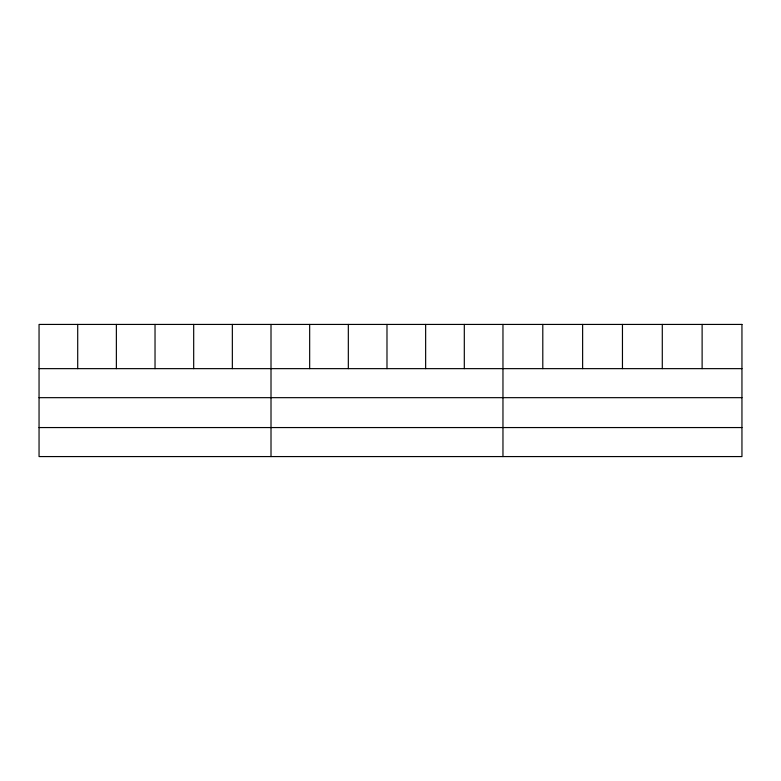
<?xml version="1.0" encoding="UTF-8"?>
<svg xmlns="http://www.w3.org/2000/svg" width="781" height="781" viewBox="0 0 781 781"><rect width="100%" height="100%" fill="white"/><g stroke="black" fill="none" stroke-linecap="round" stroke-linejoin="round"><path stroke-width="1.17" d="M39.05 368.642L741.95 368.642M39.05 397.666L741.95 397.666M39.05 427.558L741.95 427.558M702.119 324.427L702.119 368.642M662.288 324.427L662.288 368.642M622.457 324.427L622.457 368.642M582.626 324.427L582.626 368.642M542.795 324.427L542.795 368.642M502.964 324.427L502.964 456.573M464.305 324.427L464.305 368.642M425.645 324.427L425.645 368.642M386.985 324.427L386.985 368.642M348.326 324.427L348.326 368.642M309.666 324.427L309.666 368.642M271.007 324.427L271.007 456.573M232.347 324.427L232.347 368.642M193.688 324.427L193.688 368.642M155.029 324.427L155.029 368.642M116.369 324.427L116.369 368.642M77.709 324.427L77.709 368.642M741.95 324.427L39.05 324.427L39.05 456.573L741.95 456.573L741.95 324.427"/></g></svg>
